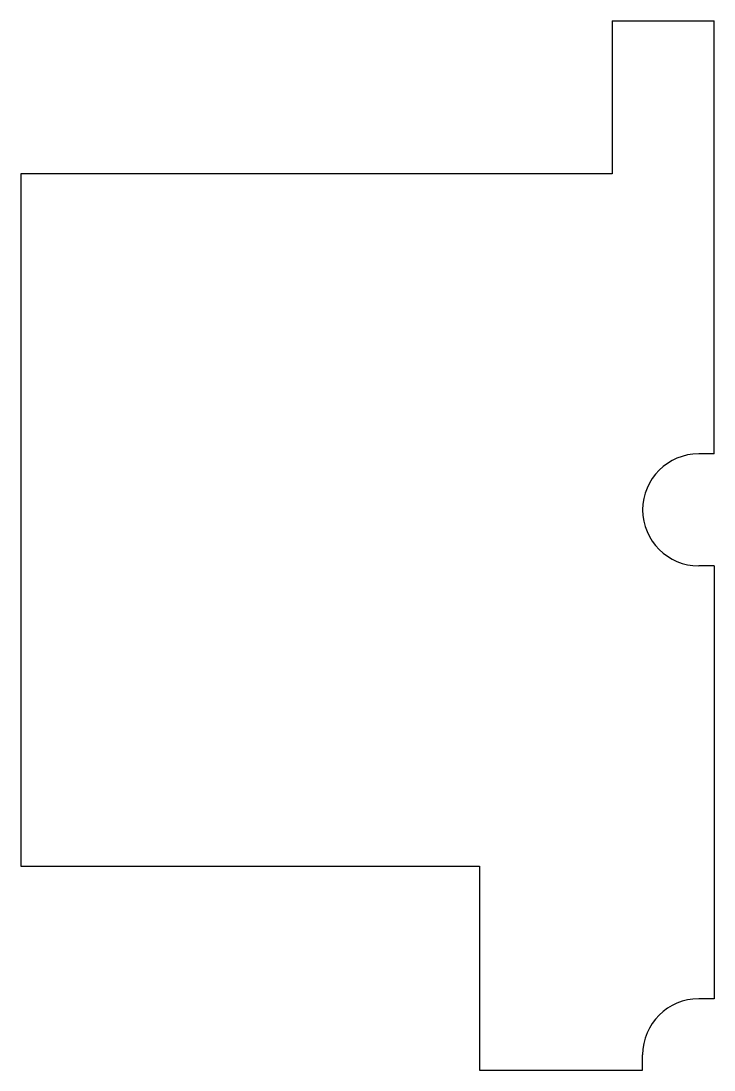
# Model space of a CAD drawing. Header units: millimetres. Extents: x 12 to 80, y 5 to 108.
import ezdxf

# ---------------------------------------------------------------- set-up
doc = ezdxf.new("R2010")
doc.units = ezdxf.units.MM
doc.layers.add('Sketch007', color=7, linetype='CONTINUOUS')

msp = doc.modelspace()

# ---------------------------------------------------------------- linework, layer by layer
at = {"layer": 'Sketch007'}
for p, q in [((70, 108, 4), (70, 93, 4)), ((70, 108, 4), (80, 108, 4)), ((80, 65.5, 4), (80, 108, 4)), ((12, 93, 4), (12, 25, 4)), ((70, 93, 4), (12, 93, 4)), ((80, 65.5, 4), (78.5, 65.5, 4)), ((80, 54.5, 4), (78.5, 54.5, 4)), ((80, 54.5, 4), (80, 12, 4)), ((12, 25, 4), (57, 25, 4)), ((57, 25, 4), (57, 5, 4)), ((80, 12, 4), (78.5, 12, 4)), ((73, 5, 4), (73, 6.5, 4)), ((57, 5, 4), (73, 5, 4))]:
    msp.add_line(p, q, dxfattribs=at)
for centre, end in [((78.5, 60, 4), -90), ((78.5, 6.5, 4), -180)]:
    msp.add_arc(centre, 5.5, 90, end, dxfattribs=at)

doc.saveas('drawing.dxf')
